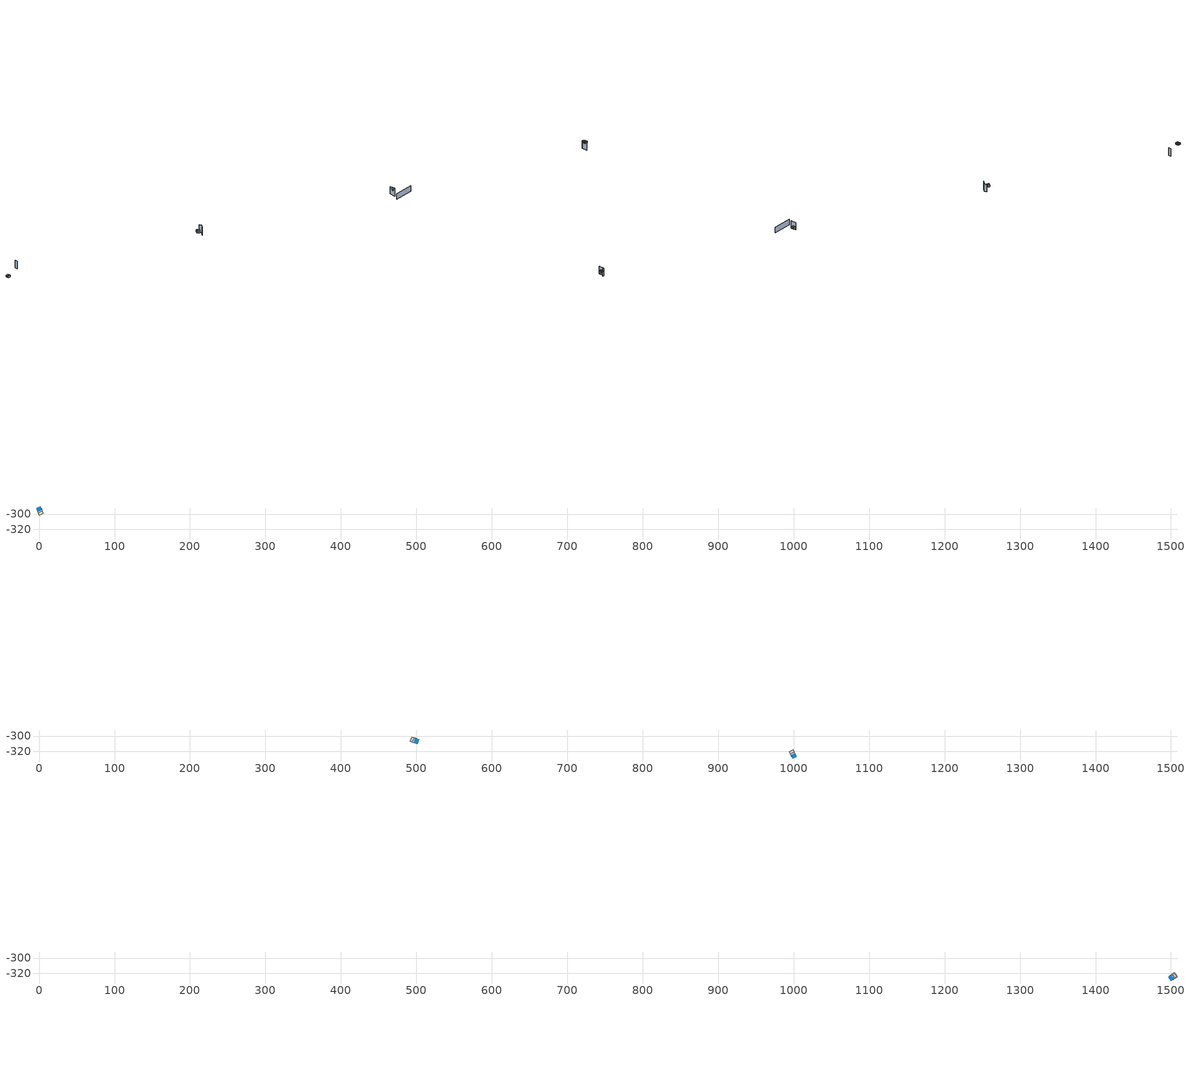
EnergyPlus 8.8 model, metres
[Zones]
0Perim
 floor adiabatic (115mmSandLimeBrick): 2.8,-292.27 4.48,-296.19 -1.03,-298.56 -2.72,-294.64 z4.11
 wall outside (U0-5): 2.8,-292.27 -2.72,-294.64 z4.11:8.23
 wall to 0Core (115mmSandLimeBrick): -1.03,-298.56 4.48,-296.19 z4.11:8.23
 wall adiabatic (115mmSandLimeBrick): -2.72,-294.64 -1.03,-298.56 / 4.48,-296.19 2.8,-292.27 z4.11:8.23
 window (Single): 2.7,-292.31 -2.62,-294.6 z4.96:7.52
 ceiling adiabatic (115mmSandLimeBrick): 2.8,-292.27 -2.72,-294.64 -1.37,-297.78 4.14,-295.41 z8.23
 roof outside (U0-4): 4.14,-295.41 -1.37,-297.78 -1.03,-298.56 4.48,-296.19 z8.23
0Core
 floor adiabatic (115mmSandLimeBrick): 4.48,-296.19 5.76,-299.16 0.25,-301.53 -1.03,-298.56 z4.11
 wall adiabatic (115mmSandLimeBrick): -1.03,-298.56 0.25,-301.53 5.76,-299.16 4.48,-296.19 z4.11:8.23
 ceiling adiabatic (115mmSandLimeBrick): 4.48,-296.19 -1.03,-298.56 -0.01,-300.94 5.5,-298.57 z8.23
 roof outside (U0-4): 5.5,-298.57 -0.01,-300.94 0.25,-301.53 5.76,-299.16 z8.23
1Perim
 floor adiabatic (115mmSandLimeBrick): 498.89,-309.5 494.88,-308.05 496.9,-302.41 500.92,-303.85 z8.23
 wall outside (U0-5): 498.89,-309.5 500.92,-303.85 z8.23:12.34
 wall to 1Core (115mmSandLimeBrick): 496.9,-302.41 494.88,-308.05 z8.23:12.34
 wall adiabatic (115mmSandLimeBrick): 500.92,-303.85 496.9,-302.41 / 494.88,-308.05 498.89,-309.5 z8.23:12.34
 window (Single): 498.93,-309.4 500.89,-303.94 z9.08:11.63
 ceiling adiabatic (115mmSandLimeBrick): 498.89,-309.5 500.92,-303.85 497.71,-302.7 495.68,-308.34 z12.34
 roof outside (U0-4): 495.68,-308.34 497.71,-302.7 496.9,-302.41 494.88,-308.05 z12.34
1Core
 floor adiabatic (115mmSandLimeBrick): 494.88,-308.05 491.83,-306.96 493.86,-301.31 496.9,-302.41 z8.23
 wall adiabatic (115mmSandLimeBrick): 496.9,-302.41 493.86,-301.31 491.83,-306.96 494.88,-308.05 z8.23:12.34
 ceiling adiabatic (115mmSandLimeBrick): 494.88,-308.05 496.9,-302.41 494.47,-301.53 492.44,-307.18 z12.34
 roof outside (U0-4): 492.44,-307.18 494.47,-301.53 493.86,-301.31 491.83,-306.96 z12.34
2Perim
 floor adiabatic (115mmSandLimeBrick): 997.2,-327.55 995.52,-323.63 1001.03,-321.26 1002.72,-325.18 z8.23
 wall outside (U0-5): 997.2,-327.55 1002.72,-325.18 z8.23:12.34
 wall to 2Core (115mmSandLimeBrick): 1001.03,-321.26 995.52,-323.63 z8.23:12.34
 wall adiabatic (115mmSandLimeBrick): 1002.72,-325.18 1001.03,-321.26 / 995.52,-323.63 997.2,-327.55 z8.23:12.34
 window (Single): 997.3,-327.51 1002.62,-325.22 z9.08:11.63
 ceiling adiabatic (115mmSandLimeBrick): 997.2,-327.55 1002.72,-325.18 1001.37,-322.04 995.86,-324.42 z12.34
 roof outside (U0-4): 995.86,-324.42 1001.37,-322.04 1001.03,-321.26 995.52,-323.63 z12.34
2Core
 floor adiabatic (115mmSandLimeBrick): 995.52,-323.63 994.24,-320.66 999.75,-318.29 1001.03,-321.26 z8.23
 wall adiabatic (115mmSandLimeBrick): 1001.03,-321.26 999.75,-318.29 994.24,-320.66 995.52,-323.63 z8.23:12.34
 ceiling adiabatic (115mmSandLimeBrick): 995.52,-323.63 1001.03,-321.26 1000.01,-318.88 994.5,-321.26 z12.34
 roof outside (U0-4): 994.5,-321.26 1000.01,-318.88 999.75,-318.29 994.24,-320.66 z12.34
3Perim
 floor adiabatic (115mmSandLimeBrick): 1498.43,-323.87 1501.98,-321.51 1505.3,-326.51 1501.74,-328.87 z12.34
 wall outside (U0-5): 1498.43,-323.87 1501.74,-328.87 z12.34:16.46
 wall to 3Core (115mmSandLimeBrick): 1505.3,-326.51 1501.98,-321.51 z12.34:16.46
 wall adiabatic (115mmSandLimeBrick): 1501.74,-328.87 1505.3,-326.51 / 1501.98,-321.51 1498.43,-323.87 z12.34:16.46
 window (Single): 1498.48,-323.95 1501.69,-328.79 z13.19:15.75
 ceiling adiabatic (115mmSandLimeBrick): 1498.43,-323.87 1501.74,-328.87 1504.59,-326.98 1501.27,-321.98 z16.46
 roof outside (U0-4): 1501.27,-321.98 1504.59,-326.98 1505.3,-326.51 1501.98,-321.51 z16.46
3Core
 floor adiabatic (115mmSandLimeBrick): 1501.98,-321.51 1504.68,-319.72 1507.99,-324.73 1505.3,-326.51 z12.34
 wall adiabatic (115mmSandLimeBrick): 1505.3,-326.51 1507.99,-324.73 1504.68,-319.72 1501.98,-321.51 z12.34:16.46
 ceiling adiabatic (115mmSandLimeBrick): 1501.98,-321.51 1505.3,-326.51 1507.45,-325.08 1504.14,-320.08 z16.46
 roof outside (U0-4): 1504.14,-320.08 1507.45,-325.08 1507.99,-324.73 1504.68,-319.72 z16.46
shading: 37.18,-260.87 39.53,-266.3 / 504.49,-294.31 508.58,-300.77 / 508.58,-300.77 504.83,-310.26 / 996.75,-338.4 991.16,-325.41 / 1501.02,-338.4 1495.42,-325.41 / 1495.42,-325.41 1497.83,-324.37 z0:20.57; 1041.2,-333.88 994.92,-353.79 z0:15.57
[Site:GroundTemperature:BuildingSurface]
14, 14, 14, 14, 14, 14, 14, 14, 14, 14, 14, 14
[Site:GroundReflectance]
0.2, 0.2, 0.2, 0.2, 0.2, 0.2, 0.2, 0.2, 0.2, 0.2, 0.2, 0.2
[Site:GroundReflectance:SnowModifier]
1, 1
[Building]
Building: North Axis {deg}=0; Terrain=Suburbs; Loads Convergence Tolerance Value=.04; Temperature Convergence Tolerance Value {deltaC}=.4; Solar Distribution=MinimalShadowing; Maximum Number of Warmup Days=25
[Construction]
115mmSandLimeBrick: Plaster_0.005_115mmSandLimeBrick, Sand-Lime Brick_0.08_115mmSandLimeBrick, Plaster_0.08_115mmSandLimeBrick
U0-5: XPS Board_0.01_U0-5, General Concrete_0.2_U0-5
U0-4: XPS Board_0.06_U0-4, General Concrete_0.2_U0-4
Single: Generic Clear Glass 6mm_0.006_Single
[Material] Roughness=Rough; Thermal Absorptance=0.9
Name | Thickness {m} | Conductivity {W/m-K} | Density {kg/m3} | Specific Heat {J/kg-K} | Solar Absorptance | Visible Absorptance
Plaster_0.005_115mmSandLimeBrick | 0.005 | 1 | 2000 | 1130 | 0.6 | 0.6
Sand-Lime Brick_0.08_115mmSandLimeBrick | 0.08 | 0.56 | 1200 | 1000 | 0.6 | 0.6
Plaster_0.08_115mmSandLimeBrick | 0.08 | 1 | 2000 | 1130 | 0.6 | 0.6
XPS Board_0.01_U0-5 | 0.01 | 0.034 | 35 | 1400 | 0.6 | 0.6
General Concrete_0.2_U0-5; General Concrete_0.2_U0-4 | 0.2 | 2 | 2400 | 950 | 0.7 | 0.7
XPS Board_0.06_U0-4 | 0.06 | 0.034 | 35 | 1400 | 0.6 | 0.6
[WindowMaterial:Glazing]
Generic Clear Glass 6mm_0.006_Single: Optical Data Type=SpectralAverage; Window Glass Spectral Data Set=SpectralAverage; Thickness {m}=0.006; Solar Transmittance at Normal Incidence=0.68; Front Side Solar Reflectance at Normal Incidence=0.09; Back Side Solar Reflectance at Normal Incidence=0.1; Visible Transmittance at Normal Incidence=0.81; Front Side Visible Reflectance at Normal Incidence=0.11; Back Side Visible Reflectance at Normal Incidence=0.12; Infrared Transmittance at Normal Incidence=0; Front Side Infrared Hemispherical Emissivity=0.2; Back Side Infrared Hemispherical Emissivity=0.2; Conductivity {W/m-K}=0.9; Dirt Correction Factor for Solar and Visible Transmittance=1
[EnergyManagementSystem:Sensor]
Name | Output:Variable or Output:Meter Index Key | Output:Variable or Output:Meter
OutdoorTemp | Environment | Site Outdoor Air Drybulb Temperature
OutdoorRelHumid | Environment | Site Outdoor Air Relative Humidity
USRNATVENT_0Perim; USRNATVENT_1Perim; USRNATVENT_2Perim; USRNATVENT_3Perim | AllOff | Schedule Value
[Zone] Type=1; Multiplier=1; Zone Inside Convection Algorithm=TARP; Zone Outside Convection Algorithm=DOE-2
Name | Volume {m3} | Floor Area {m2}
0Perim; 1Perim; 2Perim; 3Perim | 105.319 | 25.5998
0Core; 1Core; 2Core; 3Core | 79.8427 | 19.4074
[People] Number of People Schedule=AllOn; Number of People Calculation Method=People/Area; People per Zone Floor Area {person/m2}=0.5; Fraction Radiant=0.3; Sensible Heat Fraction=AUTOCALCULATE; Carbon Dioxide Generation Rate {m3/s-W}=3.82e-08; Enable ASHRAE 55 Comfort Warnings=No; Mean Radiant Temperature Calculation Type=ZoneAveraged; Clothing Insulation Calculation Method=DynamicClothingModelASHRAE55; Thermal Comfort Model 1 Type=AdaptiveASH55
Name | Zone or ZoneList | Activity Level Schedule | Work Efficiency Schedule | Air Velocity Schedule
People 0Perim | 0Perim | 0PerimPeopleActivity | 0PerimWorkEfficiency | 0PerimAirVelocity
People 0Core | 0Core | 0CorePeopleActivity | 0CoreWorkEfficiency | 0CoreAirVelocity
People 1Perim | 1Perim | 1PerimPeopleActivity | 1PerimWorkEfficiency | 1PerimAirVelocity
People 1Core | 1Core | 1CorePeopleActivity | 1CoreWorkEfficiency | 1CoreAirVelocity
People 2Perim | 2Perim | 2PerimPeopleActivity | 2PerimWorkEfficiency | 2PerimAirVelocity
People 2Core | 2Core | 2CorePeopleActivity | 2CoreWorkEfficiency | 2CoreAirVelocity
People 3Perim | 3Perim | 3PerimPeopleActivity | 3PerimWorkEfficiency | 3PerimAirVelocity
People 3Core | 3Core | 3CorePeopleActivity | 3CoreWorkEfficiency | 3CoreAirVelocity
[ElectricEquipment] Schedule=AllOn; Design Level Calculation Method=Watts/Area; Watts per Zone Floor Area {W/m2}=35; Fraction Latent=0; Fraction Radiant=.2; Fraction Lost=0
Name | Zone or ZoneList
0Perim Equipment 1 | 0Perim
0Core Equipment 1 | 0Core
1Perim Equipment 1 | 1Perim
1Core Equipment 1 | 1Core
2Perim Equipment 1 | 2Perim
2Core Equipment 1 | 2Core
3Perim Equipment 1 | 3Perim
3Core Equipment 1 | 3Core
[Lights] Schedule=AllOn; Design Level Calculation Method=Watts/Area; Watts per Zone Floor Area {W/m2}=15; Return Air Fraction=0; Fraction Radiant=.42; Fraction Visible=.18; Fraction Replaceable=1
Name | Zone or ZoneList
0Perim General lighting | 0Perim
0Core General lighting | 0Core
1Perim General lighting | 1Perim
1Core General lighting | 1Core
2Perim General lighting | 2Perim
2Core General lighting | 2Core
3Perim General lighting | 3Perim
3Core General lighting | 3Core
[ZoneControl:Thermostat]
Name | Zone or ZoneList | Control Type Schedule | Control 1
0Perim Thermostat | 0Perim | 0PerimZoneControlTypeSched | Dual Setpoint - Zone 0Perim
0Core Thermostat | 0Core | 0CoreZoneControlTypeSched | Dual Setpoint - Zone 0Core
1Perim Thermostat | 1Perim | 1PerimZoneControlTypeSched | Dual Setpoint - Zone 1Perim
1Core Thermostat | 1Core | 1CoreZoneControlTypeSched | Dual Setpoint - Zone 1Core
2Perim Thermostat | 2Perim | 2PerimZoneControlTypeSched | Dual Setpoint - Zone 2Perim
2Core Thermostat | 2Core | 2CoreZoneControlTypeSched | Dual Setpoint - Zone 2Core
3Perim Thermostat | 3Perim | 3PerimZoneControlTypeSched | Dual Setpoint - Zone 3Perim
3Core Thermostat | 3Core | 3CoreZoneControlTypeSched | Dual Setpoint - Zone 3Core
[ThermostatSetpoint:DualSetpoint]
Name | Heating Setpoint Temperature Schedule | Cooling Setpoint Temperature Schedule
Dual Setpoint - Zone 0Perim | 0PerimHeating_SP_Sch | 0PerimCooling_SP_Sch
Dual Setpoint - Zone 0Core | 0CoreHeating_SP_Sch | 0CoreCooling_SP_Sch
Dual Setpoint - Zone 1Perim | 1PerimHeating_SP_Sch | 1PerimCooling_SP_Sch
Dual Setpoint - Zone 1Core | 1CoreHeating_SP_Sch | 1CoreCooling_SP_Sch
Dual Setpoint - Zone 2Perim | 2PerimHeating_SP_Sch | 2PerimCooling_SP_Sch
Dual Setpoint - Zone 2Core | 2CoreHeating_SP_Sch | 2CoreCooling_SP_Sch
Dual Setpoint - Zone 3Perim | 3PerimHeating_SP_Sch | 3PerimCooling_SP_Sch
Dual Setpoint - Zone 3Core | 3CoreHeating_SP_Sch | 3CoreCooling_SP_Sch
[Zone equipment]
0Perim: 0Perim Ideal Loads Air
0Core: 0Core Ideal Loads Air
1Perim: 1Perim Ideal Loads Air
1Core: 1Core Ideal Loads Air
2Perim: 2Perim Ideal Loads Air
2Core: 2Core Ideal Loads Air
3Perim: 3Perim Ideal Loads Air
3Core: 3Core Ideal Loads Air
[ZoneHVAC:IdealLoadsAirSystem] Maximum Heating Supply Air Temperature {C}=30; Minimum Cooling Supply Air Temperature {C}=18; Maximum Heating Supply Air Humidity Ratio {kgWater/kgDryAir}=0.01; Minimum Cooling Supply Air Humidity Ratio {kgWater/kgDryAir}=0.008; Heating Limit=NoLimit; Maximum Heating Air Flow Rate {m3/s}=100; Cooling Limit=NoLimit; Maximum Cooling Air Flow Rate {m3/s}=100; Heating Availability Schedule=AllOn; Cooling Availability Schedule=AllOn; Dehumidification Control Type=None; Humidification Control Type=None; Demand Controlled Ventilation Type=OccupancySchedule; Outdoor Air Economizer Type=NoEconomizer; Heat Recovery Type=None; Sensible Heat Recovery Effectiveness=0.7; Latent Heat Recovery Effectiveness=0.65
Name | Design Specification Outdoor Air Object
0Perim Ideal Loads Air | 0PerimMinFreshAir
0Core Ideal Loads Air | 0CoreMinFreshAir
1Perim Ideal Loads Air | 1PerimMinFreshAir
1Core Ideal Loads Air | 1CoreMinFreshAir
2Perim Ideal Loads Air | 2PerimMinFreshAir
2Core Ideal Loads Air | 2CoreMinFreshAir
3Perim Ideal Loads Air | 3PerimMinFreshAir
3Core Ideal Loads Air | 3CoreMinFreshAir
[DesignSpecification:OutdoorAir] Outdoor Air Method=Sum; Outdoor Air Flow per Person {m3/s-person}=0.002; Outdoor Air Flow per Zone Floor Area {m3/s-m2}=0.002; Outdoor Air Schedule=AllOn
0PerimMinFreshAir; 0CoreMinFreshAir; 1PerimMinFreshAir; 1CoreMinFreshAir; 2PerimMinFreshAir; 2CoreMinFreshAir; 3PerimMinFreshAir; 3CoreMinFreshAir
[ZoneVentilation:DesignFlowRate] Schedule=AllOn; Design Flow Rate Calculation Method=AirChanges/Hour; Air Changes per Hour {1/hr}=0; Ventilation Type=NATURAL; Fan Pressure Rise {Pa}=0; Fan Total Efficiency=1; Constant Term Coefficient=1; Temperature Term Coefficient=0; Velocity Term Coefficient=0; Velocity Squared Term Coefficient=0; Minimum Indoor Temperature {C}=18; Delta Temperature {deltaC}=1; Maximum Wind Speed {m/s}=40
Name | Zone or ZoneList
0Perim ScheduledVent | 0Perim
1Perim ScheduledVent | 1Perim
2Perim ScheduledVent | 2Perim
3Perim ScheduledVent | 3Perim
[EnergyManagementSystem:Actuator] Actuated Component Type=Schedule:Constant; Actuated Component Control Type=Schedule Value
Name | Actuated Component Unique
NATVENT_AVAIL_SCHED_ACTUATOR_0Perim | NATVENT_AVAIL_SCHED_0Perim
NATVENT_AVAIL_SCHED_ACTUATOR_1Perim | NATVENT_AVAIL_SCHED_1Perim
NATVENT_AVAIL_SCHED_ACTUATOR_2Perim | NATVENT_AVAIL_SCHED_2Perim
NATVENT_AVAIL_SCHED_ACTUATOR_3Perim | NATVENT_AVAIL_SCHED_3Perim
[EnergyManagementSystem:ProgramCallingManager]
My 0Perim_Setpoint_Schedule_Calculator_Example: BeginTimestepBeforePredictor; 0Perim_ErlEnforceBinary
My 1Perim_Setpoint_Schedule_Calculator_Example: BeginTimestepBeforePredictor; 1Perim_ErlEnforceBinary
My 2Perim_Setpoint_Schedule_Calculator_Example: BeginTimestepBeforePredictor; 2Perim_ErlEnforceBinary
My 3Perim_Setpoint_Schedule_Calculator_Example: BeginTimestepBeforePredictor; 3Perim_ErlEnforceBinary
[EnergyManagementSystem:Program]
0Perim_ErlEnforceBinary: IF (USRNATVENT_0Perim > 0); Set NATVENT_AVAIL_SCHED_ACTUATOR_0Perim = 1; ELSE; Set NATVENT_AVAIL_SCHED_ACTUATOR_0Perim = 0; ENDIF
1Perim_ErlEnforceBinary: IF (USRNATVENT_1Perim > 0); Set NATVENT_AVAIL_SCHED_ACTUATOR_1Perim = 1; ELSE; Set NATVENT_AVAIL_SCHED_ACTUATOR_1Perim = 0; ENDIF
2Perim_ErlEnforceBinary: IF (USRNATVENT_2Perim > 0); Set NATVENT_AVAIL_SCHED_ACTUATOR_2Perim = 1; ELSE; Set NATVENT_AVAIL_SCHED_ACTUATOR_2Perim = 0; ENDIF
3Perim_ErlEnforceBinary: IF (USRNATVENT_3Perim > 0); Set NATVENT_AVAIL_SCHED_ACTUATOR_3Perim = 1; ELSE; Set NATVENT_AVAIL_SCHED_ACTUATOR_3Perim = 0; ENDIF
[ZoneVentilation:WindandStackOpenArea] Opening Area {m2}=11.8484; Opening Effectiveness=0; Effective Angle {deg}=0; Height Difference {m}=0.638386; Discharge Coefficient for Opening=0.6; Minimum Indoor Temperature {C}=24; Maximum Indoor Temperature {C}=100; Delta Temperature {deltaC}=1; Minimum Outdoor Temperature {C}=22; Maximum Outdoor Temperature {C}=26; Maximum Wind Speed {m/s}=40
Name | Zone | Opening Area Fraction Schedule
0PerimNatVent_Buoy | 0Perim | NATVENT_AVAIL_SCHED_0Perim
1PerimNatVent_Buoy | 1Perim | NATVENT_AVAIL_SCHED_1Perim
2PerimNatVent_Buoy | 2Perim | NATVENT_AVAIL_SCHED_2Perim
3PerimNatVent_Buoy | 3Perim | NATVENT_AVAIL_SCHED_3Perim
[ZoneInfiltration:DesignFlowRate] Schedule=On; Design Flow Rate Calculation Method=AirChanges/Hour; Air Changes per Hour {1/hr}=2; Constant Term Coefficient=1; Temperature Term Coefficient=0; Velocity Term Coefficient=0; Velocity Squared Term Coefficient=0
Name | Zone or ZoneList
0PerimInfiltration | 0Perim
1PerimInfiltration | 1Perim
2PerimInfiltration | 2Perim
3PerimInfiltration | 3Perim
[WaterUse:Equipment]
Name | Peak Flow Rate {m3/s} | Flow Rate Fraction Schedule | Target Temperature Schedule | Hot Water Supply Temperature Schedule | Cold Water Supply Temperature Schedule
DHW 0Perim | 0 | equipOffice | DHW Supply Temperature 0Perim | DHW Supply Temperature 0Perim | DHW Mains Temperature 0Perim
DHW 0Core | 1.61728e-05 | 60HrWk | DHW Supply Temperature 0Core | DHW Supply Temperature 0Core | DHW Mains Temperature 0Core
DHW 1Perim | 0 | equipOffice | DHW Supply Temperature 1Perim | DHW Supply Temperature 1Perim | DHW Mains Temperature 1Perim
DHW 1Core | 1.61728e-05 | 60HrWk | DHW Supply Temperature 1Core | DHW Supply Temperature 1Core | DHW Mains Temperature 1Core
DHW 2Perim | 0 | equipOffice | DHW Supply Temperature 2Perim | DHW Supply Temperature 2Perim | DHW Mains Temperature 2Perim
DHW 2Core | 1.61728e-05 | 60HrWk | DHW Supply Temperature 2Core | DHW Supply Temperature 2Core | DHW Mains Temperature 2Core
DHW 3Perim | 0 | equipOffice | DHW Supply Temperature 3Perim | DHW Supply Temperature 3Perim | DHW Mains Temperature 3Perim
DHW 3Core | 1.61728e-05 | 60HrWk | DHW Supply Temperature 3Core | DHW Supply Temperature 3Core | DHW Mains Temperature 3Core
[Schedule:Constant]
On: On/Off, 1
0PerimPeopleActivity; 0CorePeopleActivity; 1PerimPeopleActivity; 1CorePeopleActivity; 2PerimPeopleActivity; 2CorePeopleActivity; 3PerimPeopleActivity; 3CorePeopleActivity: Any Number, 125.28
0PerimAirVelocity; 0CoreAirVelocity; 1PerimAirVelocity; 1CoreAirVelocity; 2PerimAirVelocity; 2CoreAirVelocity; 3PerimAirVelocity; 3CoreAirVelocity: Any Number, 0.2
0PerimWorkEfficiency; 0CoreWorkEfficiency; 1PerimWorkEfficiency; 1CoreWorkEfficiency; 2PerimWorkEfficiency; 2CoreWorkEfficiency; 3PerimWorkEfficiency; 3CoreWorkEfficiency: Any Number, 0
0PerimHeating_SP_Sch; 0PerimCooling_SP_Sch; 0CoreHeating_SP_Sch; 0CoreCooling_SP_Sch; 1PerimHeating_SP_Sch; 1PerimCooling_SP_Sch; 1CoreHeating_SP_Sch; 1CoreCooling_SP_Sch; 2PerimHeating_SP_Sch; 2PerimCooling_SP_Sch; 2CoreHeating_SP_Sch; 2CoreCooling_SP_Sch; 3PerimHeating_SP_Sch; 3PerimCooling_SP_Sch; 3CoreHeating_SP_Sch; 3CoreCooling_SP_Sch: Temperature, 24
0PerimZoneControlTypeSched; 0CoreZoneControlTypeSched; 1PerimZoneControlTypeSched; 1CoreZoneControlTypeSched; 2PerimZoneControlTypeSched; 2CoreZoneControlTypeSched; 3PerimZoneControlTypeSched; 3CoreZoneControlTypeSched: Any Number, 4
NATVENT_AVAIL_SCHED_0Perim; NATVENT_AVAIL_SCHED_1Perim; NATVENT_AVAIL_SCHED_2Perim; NATVENT_AVAIL_SCHED_3Perim: Fraction, 1
DHW Supply Temperature 0Perim; DHW Supply Temperature 0Core; DHW Supply Temperature 1Perim; DHW Supply Temperature 1Core; DHW Supply Temperature 2Perim; DHW Supply Temperature 2Core; DHW Supply Temperature 3Perim; DHW Supply Temperature 3Core: Temperature, 65
DHW Mains Temperature 0Perim; DHW Mains Temperature 0Core; DHW Mains Temperature 1Perim; DHW Mains Temperature 1Core; DHW Mains Temperature 2Perim; DHW Mains Temperature 2Core; DHW Mains Temperature 3Perim; DHW Mains Temperature 3Core: Temperature, 10
[Schedule:Year]
AllOn: AllOn, 1, 1, 12, 31
equipOffice: equipOffice, 1, 1, 12, 31
AllOff: AllOff, 1, 1, 12, 31
60HrWk: 60HrWk, 1, 1, 12, 31
[Schedule:Week:Daily]
AllOn: AllOn, AllOn, AllOn, AllOn, AllOn, AllOn, AllOn, AllOn, AllOn, AllOn, AllOn, AllOn
equipOffice: equipOfficeWeekEnd, equipOffice, equipOffice, equipOffice, equipOffice, equipOffice, equipOfficeWeekEnd, equipOfficeWeekEnd, equipOffice, equipOffice, equipOffice, equipOffice
AllOff: AllOff, AllOff, AllOff, AllOff, AllOff, AllOff, AllOff, AllOff, AllOff, AllOff, AllOff, AllOff
60HrWk: 60HrWkDay, 60HrWkDay, 60HrWkDay, 60HrWkDay, 60HrWkDay, 60HrWkDay, 60HrWkDay, 60HrWkDay, 60HrWkDay, 60HrWkDay, 60HrWkDay, 60HrWkDay
[Schedule:Day:Hourly]
AllOn: 1, 1, 1, 1, 1, 1, 1, 1, 1, 1, 1, 1, 1, 1, 1, 1, 1, 1, 1, 1, 1, 1, 1, 1
equipOffice; equipOfficeWeekEnd: 0.1, 0.1, 0.1, 0.1, 0.1, 0.1, 0.1, 0.2, 0.4, 0.6, 0.8, 0.8, 0.4, 0.6, 0.8, 0.8, 0.4, 0.2, 0.1, 0.1, 0.1, 0.1, 0.1, 0.1
AllOff: 0, 0, 0, 0, 0, 0, 0, 0, 0, 0, 0, 0, 0, 0, 0, 0, 0, 0, 0, 0, 0, 0, 0, 0
60HrWkDay: 0.2, 0.2, 0.2, 0.2, 0.2, 0.2, 0.2, 0.4, 0.8, 0.8, 1, 1, 0.8, 1, 1, 1, 0.8, 0.4, 0.2, 0.2, 0.2, 0.2, 0.2, 0.2
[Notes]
----  This file was generated with Archsim v.4.0.2.17
-------------------------ERL SENSORS--------------------------
115mmSandLimeBrick GasType: Partition
